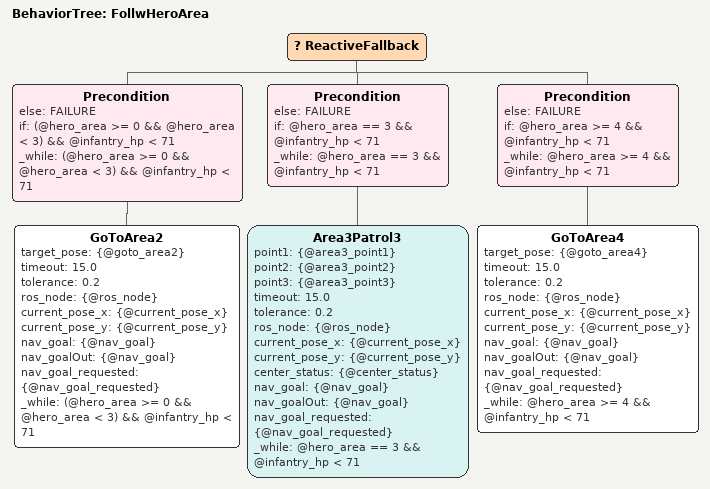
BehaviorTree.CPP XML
<?xml version="1.0" encoding="UTF-8"?>
<root BTCPP_format="4">
  <BehaviorTree ID="FollwHeroArea">
    <ReactiveFallback>
      <Precondition else="FAILURE"
                    if="(@hero_area &gt;= 0 &amp;&amp; @hero_area &lt; 3) &amp;&amp; @infantry_hp &lt; 71"
                    _while="(@hero_area &gt;= 0 &amp;&amp; @hero_area &lt; 3) &amp;&amp; @infantry_hp &lt; 71">
        <GoToArea2 target_pose="{@goto_area2}"
                   timeout="15.0"
                   tolerance="0.2"
                   ros_node="{@ros_node}"
                   current_pose_x="{@current_pose_x}"
                   current_pose_y="{@current_pose_y}"
                   nav_goal="{@nav_goal}"
                   nav_goalOut="{@nav_goal}"
                   nav_goal_requested="{@nav_goal_requested}"
                   _while="(@hero_area &gt;= 0 &amp;&amp; @hero_area &lt; 3) &amp;&amp; @infantry_hp &lt; 71"/>
      </Precondition>
      <Precondition else="FAILURE"
                    if="@hero_area == 3 &amp;&amp; @infantry_hp &lt; 71"
                    _while="@hero_area == 3 &amp;&amp; @infantry_hp &lt; 71">
        <Area3Patrol3 point1="{@area3_point1}"
                      point2="{@area3_point2}"
                      point3="{@area3_point3}"
                      timeout="15.0"
                      tolerance="0.2"
                      ros_node="{@ros_node}"
                      current_pose_x="{@current_pose_x}"
                      current_pose_y="{@current_pose_y}"
                      center_status="{@center_status}"
                      nav_goal="{@nav_goal}"
                   nav_goalOut="{@nav_goal}"
                      nav_goal_requested="{@nav_goal_requested}"
                      _while="@hero_area == 3 &amp;&amp; @infantry_hp &lt; 71"/>
      </Precondition>
      <Precondition else="FAILURE"
                    if="@hero_area &gt;= 4 &amp;&amp; @infantry_hp &lt; 71"
                    _while="@hero_area &gt;= 4 &amp;&amp; @infantry_hp &lt; 71">
        <GoToArea4 target_pose="{@goto_area4}"
                   timeout="15.0"
                   tolerance="0.2"
                   ros_node="{@ros_node}"
                   current_pose_x="{@current_pose_x}"
                   current_pose_y="{@current_pose_y}"
                   nav_goal="{@nav_goal}"
                   nav_goalOut="{@nav_goal}"
                   nav_goal_requested="{@nav_goal_requested}"
                   _while="@hero_area &gt;= 4 &amp;&amp; @infantry_hp &lt; 71"/>
      </Precondition>
    </ReactiveFallback>
  </BehaviorTree>

</root>
